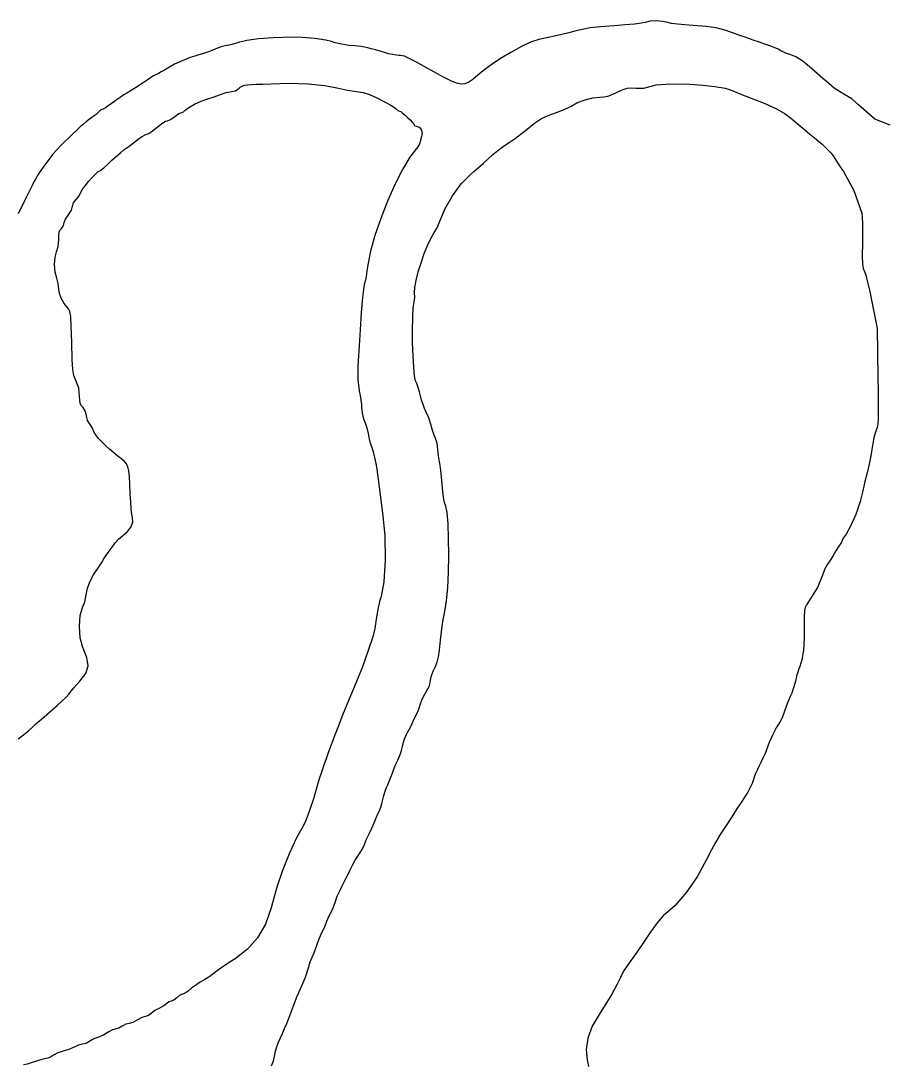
# Model space of a CAD drawing. Extents: x 2.6 to 36, y 0.8 to 49.1.
# Drawn here: x 11.67 to 18.58, y 23.02 to 31.37 of the extents above; entities that cross this region are included whole.
import ezdxf

# ---------------------------------------------------------------- set-up
doc = ezdxf.new("R2010")
doc.units = 0
doc.layers.get('0').update_dxf_attribs({"linetype": 'CONTINUOUS'})

msp = doc.modelspace()

# ---------------------------------------------------------------- linework, layer by layer
at = {"color": 0}
for p, q in [((16.2293, 31.3096), (16.1643, 31.2983)), ((16.3115, 31.3186), (16.2293, 31.3096)), ((16.4222, 31.3269), (16.3115, 31.3186)), ((16.5088, 31.3335), (16.4222, 31.3269)), ((16.5844, 31.3408), (16.5088, 31.3335)), ((16.6408, 31.3479), (16.5844, 31.3408)), ((16.6701, 31.3539), (16.6408, 31.3479)), ((16.7089, 31.3635), (16.6701, 31.3539)), ((16.7568, 31.3661), (16.7089, 31.3635)), ((16.8068, 31.3622), (16.7568, 31.3661)), ((16.8514, 31.3517), (16.8068, 31.3622)), ((16.8806, 31.3453), (16.8514, 31.3517)), ((16.9281, 31.3387), (16.8806, 31.3453)), ((16.9875, 31.3331), (16.9281, 31.3387)), ((17.0521, 31.3289), (16.9875, 31.3331)), ((17.1564, 31.3222), (17.0521, 31.3289)), ((17.2364, 31.3106), (17.1564, 31.3222)), ((17.3181, 31.2882), (17.2364, 31.3106)), ((13.5745, 31.2228), (13.4823, 31.2103)), ((13.6942, 31.2314), (13.5745, 31.2228)), ((13.8445, 31.2365), (13.6942, 31.2314)), ((13.9242, 31.2333), (13.8445, 31.2365)), ((14.0256, 31.2239), (13.9242, 31.2333)), ((14.1151, 31.2121), (14.0256, 31.2239)), ((15.8936, 31.2338), (15.8179, 31.2172)), ((15.945, 31.2439), (15.8936, 31.2338)), ((16.0021, 31.2567), (15.945, 31.2439)), ((16.0579, 31.2703), (16.0021, 31.2567)), ((16.1056, 31.2832), (16.0579, 31.2703)), ((16.1643, 31.2983), (16.1056, 31.2832)), ((17.4278, 31.25), (17.3181, 31.2882)), ((17.4779, 31.2321), (17.4278, 31.25)), ((17.5324, 31.2129), (17.4779, 31.2321)), ((13.228, 31.1399), (13.1755, 31.1178)), ((13.2748, 31.1589), (13.228, 31.1399)), ((13.3094, 31.1667), (13.2748, 31.1589)), ((13.3257, 31.1687), (13.3094, 31.1667)), ((13.351, 31.1746), (13.3257, 31.1687)), ((13.3818, 31.1831), (13.351, 31.1746)), ((13.4148, 31.1935), (13.3818, 31.1831)), ((13.4823, 31.2103), (13.4148, 31.1935)), ((14.1596, 31.2014), (14.1151, 31.2121)), ((14.1881, 31.1903), (14.1596, 31.2014)), ((14.239, 31.1789), (14.1881, 31.1903)), ((14.2978, 31.1701), (14.239, 31.1789)), ((14.3496, 31.1667), (14.2978, 31.1701)), ((14.3979, 31.1621), (14.3496, 31.1667)), ((14.4504, 31.1508), (14.3979, 31.1621)), ((14.4779, 31.1429), (14.4504, 31.1508)), ((14.5122, 31.1331), (14.4779, 31.1429)), ((15.6803, 31.1618), (15.5944, 31.1133)), ((15.7508, 31.1949), (15.6803, 31.1618)), ((15.8179, 31.2172), (15.7508, 31.1949)), ((17.5844, 31.1951), (17.5324, 31.2129)), ((17.6278, 31.1806), (17.5844, 31.1951)), ((17.6654, 31.1675), (17.6278, 31.1806)), ((17.7021, 31.1531), (17.6654, 31.1675)), ((17.7336, 31.139), (17.7021, 31.1531)), ((17.7558, 31.1272), (17.7336, 31.139)), ((12.9833, 31.055), (12.9029, 31.0197)), ((13.0291, 31.0718), (12.9833, 31.055)), ((13.0663, 31.0846), (13.0291, 31.0718)), ((13.098, 31.0943), (13.0663, 31.0846)), ((13.1278, 31.1022), (13.098, 31.0943)), ((13.1755, 31.1178), (13.1278, 31.1022)), ((14.5488, 31.1224), (14.5122, 31.1331)), ((14.5833, 31.1122), (14.5488, 31.1224)), ((14.6165, 31.1035), (14.5833, 31.1122)), ((14.6499, 31.0961), (14.6165, 31.1035)), ((14.679, 31.0911), (14.6499, 31.0961)), ((14.7004, 31.0892), (14.679, 31.0911)), ((14.7147, 31.0889), (14.7004, 31.0892)), ((14.7282, 31.0872), (14.7147, 31.0889)), ((14.744, 31.0825), (14.7282, 31.0872)), ((14.7658, 31.0732), (14.744, 31.0825)), ((14.7968, 31.0576), (14.7658, 31.0732)), ((14.8404, 31.0343), (14.7968, 31.0576)), ((15.5131, 31.0638), (15.4458, 31.0196)), ((15.5944, 31.1133), (15.5131, 31.0638)), ((17.7949, 31.1076), (17.7558, 31.1272)), ((17.8336, 31.0947), (17.7949, 31.1076)), ((17.8757, 31.0775), (17.8336, 31.0947)), ((17.9321, 31.0406), (17.8757, 31.0775)), ((12.8226, 30.9728), (12.7982, 30.9575)), ((12.9029, 31.0197), (12.8226, 30.9728)), ((14.9, 31.0015), (14.8404, 31.0343)), ((14.979, 30.9578), (14.9, 31.0015)), ((15.3869, 30.9765), (15.3306, 30.9308)), ((15.4458, 31.0196), (15.3869, 30.9765)), ((18.0038, 30.9832), (17.9321, 31.0406)), ((18.0915, 30.9044), (18.0038, 30.9832)), ((12.6853, 30.8903), (12.6446, 30.8636)), ((12.7129, 30.9103), (12.6853, 30.8903)), ((12.7365, 30.9265), (12.7129, 30.9103)), ((12.7521, 30.9333), (12.7365, 30.9265)), ((12.7607, 30.9365), (12.7521, 30.9333)), ((12.7768, 30.945), (12.7607, 30.9365)), ((12.7982, 30.9575), (12.7768, 30.945)), ((15.0553, 30.9158), (14.979, 30.9578)), ((15.1144, 30.8856), (15.0553, 30.9158)), ((15.2907, 30.8978), (15.2579, 30.8746)), ((15.3306, 30.9308), (15.2907, 30.8978)), ((18.1374, 30.8639), (18.0915, 30.9044)), ((12.5907, 30.8299), (12.523, 30.7889)), ((12.6446, 30.8636), (12.5907, 30.8299)), ((13.3585, 30.8), (13.393, 30.8067)), ((13.393, 30.8067), (13.4212, 30.8268)), ((13.4212, 30.8268), (13.4298, 30.8351)), ((13.4298, 30.8351), (13.439, 30.8418)), ((13.439, 30.8418), (13.4507, 30.8468)), ((13.4507, 30.8468), (13.4666, 30.8507)), ((13.4666, 30.8507), (13.4887, 30.8536)), ((13.4887, 30.8536), (13.5186, 30.8561)), ((13.5186, 30.8561), (13.5582, 30.8583)), ((13.5582, 30.8583), (13.6093, 30.8607)), ((13.6093, 30.8607), (13.8139, 30.8664)), ((13.8139, 30.8664), (13.9758, 30.8631)), ((13.9758, 30.8631), (14.1064, 30.8501)), ((14.1064, 30.8501), (14.2167, 30.8268)), ((14.2167, 30.8268), (14.2865, 30.8117)), ((14.2865, 30.8117), (14.3611, 30.801)), ((15.1601, 30.8665), (15.1144, 30.8856)), ((15.1967, 30.8586), (15.1601, 30.8665)), ((15.2278, 30.8614), (15.1967, 30.8586)), ((15.2579, 30.8746), (15.2278, 30.8614)), ((16.4464, 30.7951), (16.4924, 30.8165)), ((16.4924, 30.8165), (16.5256, 30.8276)), ((16.5256, 30.8276), (16.5565, 30.8308)), ((16.5565, 30.8308), (16.5956, 30.8283)), ((16.5956, 30.8283), (16.6578, 30.8275)), ((16.6578, 30.8275), (16.7067, 30.8406)), ((16.7067, 30.8406), (16.7579, 30.8532)), ((16.7579, 30.8532), (16.8339, 30.8604)), ((16.8339, 30.8604), (16.9268, 30.8624)), ((16.9268, 30.8624), (17.0285, 30.8596)), ((17.0285, 30.8596), (17.1312, 30.8524)), ((17.1312, 30.8524), (17.2269, 30.8411)), ((17.2269, 30.8411), (17.3079, 30.8264)), ((17.3079, 30.8264), (17.3663, 30.8083)), ((17.3663, 30.8083), (17.4214, 30.7853)), ((18.1817, 30.8289), (18.1374, 30.8639)), ((18.2226, 30.8007), (18.1817, 30.8289)), ((12.4361, 30.7311), (12.4045, 30.7083)), ((12.469, 30.7538), (12.4361, 30.7311)), ((12.4993, 30.774), (12.469, 30.7538)), ((12.523, 30.7889), (12.4993, 30.774)), ((13.0639, 30.699), (13.1181, 30.7235)), ((13.1181, 30.7235), (13.1697, 30.7411)), ((13.1697, 30.7411), (13.2215, 30.7576)), ((13.2215, 30.7576), (13.2718, 30.7776)), ((13.2718, 30.7776), (13.3175, 30.7935)), ((13.3175, 30.7935), (13.3585, 30.8)), ((14.3611, 30.801), (14.4122, 30.7929)), ((14.4122, 30.7929), (14.4629, 30.7778)), ((14.4629, 30.7778), (14.5168, 30.754)), ((14.5168, 30.754), (14.5778, 30.7206)), ((14.5778, 30.7206), (14.5996, 30.7089)), ((16.1288, 30.7121), (16.1892, 30.7346)), ((16.1892, 30.7346), (16.2511, 30.7499)), ((16.2511, 30.7499), (16.3064, 30.7556)), ((16.3064, 30.7556), (16.3383, 30.7575)), ((16.3383, 30.7575), (16.3697, 30.7642)), ((16.3697, 30.7642), (16.4046, 30.7762)), ((16.4046, 30.7762), (16.4464, 30.7951)), ((17.4214, 30.7853), (17.4833, 30.7611)), ((17.4833, 30.7611), (17.6212, 30.7074)), ((18.259, 30.7804), (18.2226, 30.8007)), ((18.3233, 30.7415), (18.259, 30.7804)), ((18.3767, 30.6931), (18.3233, 30.7415)), ((12.2987, 30.6374), (12.2766, 30.6172)), ((12.3121, 30.6503), (12.2987, 30.6374)), ((12.3231, 30.6556), (12.3121, 30.6503)), ((12.3324, 30.6597), (12.3231, 30.6556)), ((12.3508, 30.6711), (12.3324, 30.6597)), ((12.3757, 30.6879), (12.3508, 30.6711)), ((12.4045, 30.7083), (12.3757, 30.6879)), ((12.9613, 30.6333), (12.9752, 30.6385)), ((12.9752, 30.6385), (12.9896, 30.6508)), ((12.9896, 30.6508), (13.0176, 30.6732)), ((13.0176, 30.6732), (13.0639, 30.699)), ((14.5996, 30.7089), (14.6286, 30.6949)), ((14.6286, 30.6949), (14.6569, 30.6786)), ((14.6569, 30.6786), (14.6772, 30.6618)), ((14.6772, 30.6618), (14.691, 30.6496)), ((14.691, 30.6496), (14.7042, 30.6443)), ((14.7042, 30.6443), (14.7135, 30.6401)), ((14.7135, 30.6401), (14.7289, 30.6288)), ((15.9611, 30.6336), (15.9943, 30.6456)), ((15.9943, 30.6456), (16.0275, 30.6592)), ((16.0275, 30.6592), (16.0565, 30.6728)), ((16.0565, 30.6728), (16.0778, 30.6847)), ((16.0778, 30.6847), (16.1288, 30.7121)), ((17.6212, 30.7074), (17.7194, 30.6635)), ((17.7194, 30.6635), (17.7901, 30.6231)), ((18.5056, 30.5797), (18.3767, 30.6931)), ((12.2007, 30.5614), (12.1746, 30.5394)), ((12.225, 30.5806), (12.2007, 30.5614)), ((12.2446, 30.5943), (12.225, 30.5806)), ((12.2766, 30.6172), (12.2446, 30.5943)), ((12.8101, 30.5494), (12.8327, 30.5628)), ((12.8327, 30.5628), (12.8474, 30.5667)), ((12.8474, 30.5667), (12.8711, 30.5765)), ((12.8711, 30.5765), (12.9055, 30.6)), ((12.9055, 30.6), (12.9392, 30.6236)), ((12.9392, 30.6236), (12.9613, 30.6333)), ((14.7289, 30.6288), (14.7481, 30.6126)), ((14.7481, 30.6126), (14.7689, 30.5936)), ((14.7689, 30.5936), (14.7888, 30.574)), ((14.7888, 30.574), (14.8058, 30.5558)), ((14.8058, 30.5558), (14.8176, 30.5414)), ((15.7844, 30.5474), (15.8389, 30.5839)), ((15.8389, 30.5839), (15.8919, 30.6092)), ((15.8919, 30.6092), (15.9611, 30.6336)), ((17.7901, 30.6231), (17.8463, 30.5799)), ((17.8463, 30.5799), (17.8835, 30.5478)), ((18.6301, 30.5319), (18.5056, 30.5797)), ((12.1232, 30.4919), (12.0911, 30.4619)), ((12.15, 30.5171), (12.1232, 30.4919)), ((12.1746, 30.5394), (12.15, 30.5171)), ((12.6974, 30.4646), (12.7286, 30.4861)), ((12.7286, 30.4861), (12.7764, 30.5246)), ((12.7764, 30.5246), (12.8101, 30.5494)), ((14.8176, 30.5414), (14.8222, 30.5324)), ((14.8222, 30.5324), (14.8265, 30.5253)), ((14.8265, 30.5253), (14.8371, 30.5222)), ((14.8371, 30.5222), (14.8603, 30.515)), ((14.8603, 30.515), (14.8767, 30.496)), ((14.8767, 30.496), (14.8839, 30.4697)), ((14.8839, 30.4697), (14.8799, 30.4404)), ((15.666, 30.4542), (15.7111, 30.4896)), ((15.7111, 30.4896), (15.7844, 30.5474)), ((17.8835, 30.5478), (17.9317, 30.5067)), ((17.9317, 30.5067), (17.9847, 30.4624)), ((12.0278, 30.4028), (11.997, 30.3724)), ((12.0581, 30.431), (12.0278, 30.4028)), ((12.0911, 30.4619), (12.0581, 30.431)), ((12.5517, 30.3711), (12.5752, 30.389)), ((12.5752, 30.389), (12.5996, 30.4083)), ((12.5996, 30.4083), (12.6234, 30.4267)), ((12.6234, 30.4267), (12.6455, 30.4417)), ((12.6455, 30.4417), (12.6633, 30.4519)), ((12.6633, 30.4519), (12.6745, 30.4556)), ((12.6745, 30.4556), (12.6974, 30.4646)), ((14.8667, 30.3888), (14.8586, 30.3696)), ((14.8706, 30.4103), (14.8667, 30.3888)), ((14.8799, 30.4404), (14.8706, 30.4103)), ((15.5526, 30.3739), (15.5815, 30.3925)), ((15.5815, 30.3925), (15.621, 30.4206)), ((15.621, 30.4206), (15.666, 30.4542)), ((17.9847, 30.4624), (18.0364, 30.4196)), ((18.0364, 30.4196), (18.0839, 30.379)), ((11.9627, 30.3353), (11.929, 30.2964)), ((11.997, 30.3724), (11.9627, 30.3353)), ((12.4404, 30.2842), (12.4743, 30.3138)), ((12.4743, 30.3138), (12.5013, 30.3361)), ((12.5013, 30.3361), (12.5177, 30.3478)), ((12.5177, 30.3478), (12.5316, 30.3567)), ((12.5316, 30.3567), (12.5517, 30.3711)), ((14.8396, 30.345), (14.7862, 30.2758)), ((14.8586, 30.3696), (14.8396, 30.345)), ((15.4507, 30.2969), (15.4897, 30.3289)), ((15.4897, 30.3289), (15.5253, 30.3557)), ((15.5253, 30.3557), (15.5526, 30.3739)), ((18.0839, 30.379), (18.1256, 30.3403)), ((18.1256, 30.3403), (18.1568, 30.3079)), ((18.1568, 30.3079), (18.1733, 30.2863)), ((11.9, 30.2601), (11.8655, 30.214)), ((11.929, 30.2964), (11.9, 30.2601)), ((12.3679, 30.2181), (12.4035, 30.2506)), ((12.4035, 30.2506), (12.4404, 30.2842)), ((14.7862, 30.2758), (14.7276, 30.1775)), ((15.3351, 30.1935), (15.3746, 30.2287)), ((15.3746, 30.2287), (15.4126, 30.2633)), ((15.4126, 30.2633), (15.4507, 30.2969)), ((18.1733, 30.2863), (18.1856, 30.2651)), ((18.1856, 30.2651), (18.205, 30.2346)), ((18.205, 30.2346), (18.229, 30.1985)), ((11.8167, 30.1425), (11.7906, 30.1)), ((11.8397, 30.1776), (11.8167, 30.1425)), ((11.8655, 30.214), (11.8397, 30.1776)), ((12.2449, 30.1131), (12.2715, 30.1406)), ((12.2715, 30.1406), (12.2933, 30.1596)), ((12.2933, 30.1596), (12.3076, 30.1667)), ((12.3076, 30.1667), (12.3168, 30.1733)), ((12.3168, 30.1733), (12.3381, 30.1914)), ((12.3381, 30.1914), (12.3679, 30.2181)), ((14.7276, 30.1775), (14.6671, 30.0576)), ((15.1971, 30.0629), (15.271, 30.1378)), ((15.271, 30.1378), (15.299, 30.1618)), ((15.299, 30.1618), (15.3351, 30.1935)), ((18.229, 30.1985), (18.255, 30.1611)), ((18.255, 30.1611), (18.3397, 30.0076)), ((11.7816, 30.0832), (11.7649, 30.0499)), ((11.7906, 30.1), (11.7816, 30.0832)), ((12.1894, 30.0471), (12.2166, 30.0808)), ((12.2166, 30.0808), (12.2449, 30.1131)), ((14.6671, 30.0576), (14.6078, 29.9243)), ((15.1272, 29.9674), (15.1971, 30.0629)), ((11.7425, 30.0049), (11.7172, 29.9528)), ((11.7649, 30.0499), (11.7425, 30.0049)), ((12.1362, 29.9586), (12.1444, 29.9724)), ((12.1444, 29.9724), (12.1504, 29.9893)), ((12.1504, 29.9893), (12.1663, 30.0154)), ((12.1663, 30.0154), (12.1894, 30.0471)), ((18.3397, 30.0076), (18.4019, 29.8278)), ((11.7172, 29.9528), (11.6538, 29.8222)), ((12.0889, 29.8825), (12.0966, 29.9111)), ((12.0966, 29.9111), (12.1166, 29.9379)), ((12.1166, 29.9379), (12.1362, 29.9586)), ((14.6078, 29.9243), (14.5532, 29.7854)), ((15.0671, 29.8601), (15.1272, 29.9674)), ((12.032, 29.7807), (12.0555, 29.815)), ((12.0555, 29.815), (12.0794, 29.8506)), ((12.0794, 29.8506), (12.0889, 29.8825)), ((15.0222, 29.75), (15.0671, 29.8601)), ((18.4019, 29.8278), (18.406, 29.7954)), ((11.9999, 29.7056), (12.0156, 29.7274)), ((12.0156, 29.7274), (12.0222, 29.7514)), ((12.0222, 29.7514), (12.032, 29.7807)), ((14.5532, 29.7854), (14.5064, 29.6489)), ((15.0046, 29.7089), (15.0222, 29.75)), ((18.406, 29.7954), (18.4085, 29.7407)), ((18.4085, 29.7407), (18.4092, 29.6697)), ((11.9777, 29.6178), (11.9786, 29.6518)), ((11.9786, 29.6518), (11.9822, 29.6758)), ((11.9822, 29.6758), (11.989, 29.6928)), ((11.989, 29.6928), (11.9999, 29.7056)), ((14.5064, 29.6489), (14.4708, 29.5225)), ((14.9569, 29.6308), (14.9824, 29.6722)), ((14.9824, 29.6722), (15.0046, 29.7089)), ((18.4092, 29.6697), (18.4081, 29.5889)), ((11.961, 29.5182), (11.9728, 29.5603)), ((11.9728, 29.5603), (11.9777, 29.6178)), ((14.9021, 29.5047), (14.9296, 29.5732)), ((14.9296, 29.5732), (14.9569, 29.6308)), ((18.4081, 29.5889), (18.406, 29.4851)), ((11.9449, 29.4167), (11.9489, 29.4751)), ((11.9489, 29.4751), (11.961, 29.5182)), ((14.4708, 29.5225), (14.4499, 29.414)), ((14.8761, 29.431), (14.9021, 29.5047)), ((18.406, 29.4851), (18.4072, 29.4218)), ((11.9489, 29.3562), (11.9449, 29.4167)), ((14.4499, 29.414), (14.4429, 29.3639)), ((14.8536, 29.3574), (14.8761, 29.431)), ((18.4072, 29.4218), (18.4125, 29.385)), ((18.4125, 29.385), (18.4226, 29.3611)), ((11.9611, 29.3072), (11.9489, 29.3562)), ((11.9728, 29.2653), (11.9611, 29.3072)), ((14.4364, 29.3212), (14.431, 29.291)), ((14.4429, 29.3639), (14.4364, 29.3212)), ((14.8362, 29.2893), (14.8536, 29.3574)), ((18.4226, 29.3611), (18.4335, 29.3315)), ((18.4335, 29.3315), (18.4485, 29.2756)), ((11.9778, 29.2204), (11.9728, 29.2653)), ((11.9826, 29.185), (11.9778, 29.2204)), ((14.4179, 29.2368), (14.4072, 29.1515)), ((14.4275, 29.2774), (14.4179, 29.2368)), ((14.431, 29.291), (14.4275, 29.2774)), ((14.8247, 29.1922), (14.8261, 29.2325)), ((14.8261, 29.2325), (14.8362, 29.2893)), ((18.4485, 29.2756), (18.4658, 29.2013)), ((11.9973, 29.1469), (11.9826, 29.185)), ((12.022, 29.1057), (11.9973, 29.1469)), ((14.4072, 29.1515), (14.3968, 29.0335)), ((14.8204, 29.1167), (14.8256, 29.1526)), ((14.8256, 29.1526), (14.8247, 29.1922)), ((18.4658, 29.2013), (18.4833, 29.1167)), ((12.0569, 29.0611), (12.022, 29.1057)), ((12.067, 29.041), (12.0569, 29.0611)), ((14.8093, 28.9915), (14.8135, 29.0687)), ((14.8135, 29.0687), (14.8204, 29.1167)), ((18.4833, 29.1167), (18.5246, 28.9056)), ((12.0736, 28.9994), (12.067, 29.041)), ((12.078, 28.9221), (12.0736, 28.9994)), ((14.3968, 29.0335), (14.3879, 28.8944)), ((14.8079, 28.8951), (14.8093, 28.9915)), ((12.0817, 28.7944), (12.078, 28.9221)), ((14.3879, 28.8944), (14.3832, 28.8089)), ((14.8089, 28.7901), (14.8079, 28.8951)), ((18.5246, 28.9056), (18.5306, 28.5164)), ((14.3832, 28.8089), (14.3785, 28.7236)), ((12.0854, 28.6565), (12.0817, 28.7944)), ((14.3785, 28.7236), (14.374, 28.6487)), ((14.8119, 28.6865), (14.8089, 28.7901)), ((12.0904, 28.5761), (12.0854, 28.6565)), ((14.374, 28.6487), (14.3707, 28.5938)), ((14.8172, 28.5946), (14.8119, 28.6865)), ((12.0997, 28.5285), (12.0904, 28.5761)), ((14.3707, 28.5938), (14.3697, 28.4965)), ((14.8243, 28.5247), (14.8172, 28.5946)), ((12.1157, 28.4889), (12.0997, 28.5285)), ((12.1375, 28.4274), (12.1157, 28.4889)), ((14.3697, 28.4965), (14.3821, 28.4065)), ((14.8329, 28.4871), (14.8243, 28.5247)), ((14.8433, 28.4636), (14.8329, 28.4871)), ((18.5306, 28.5164), (18.5322, 28.399)), ((12.1443, 28.3644), (12.1375, 28.4274)), ((14.3821, 28.4065), (14.3889, 28.369)), ((14.8542, 28.4326), (14.8433, 28.4636)), ((14.8644, 28.3985), (14.8542, 28.4326)), ((14.8726, 28.3647), (14.8644, 28.3985)), ((18.5322, 28.399), (18.5332, 28.3069)), ((12.1455, 28.3314), (12.1443, 28.3644)), ((12.1497, 28.3075), (12.1455, 28.3314)), ((12.1582, 28.2889), (12.1497, 28.3075)), ((14.3889, 28.369), (14.3946, 28.3311)), ((14.3946, 28.3311), (14.3985, 28.2969)), ((14.881, 28.331), (14.8726, 28.3647)), ((14.8919, 28.2964), (14.881, 28.331)), ((18.5332, 28.3069), (18.5333, 28.2367)), ((12.1722, 28.2711), (12.1582, 28.2889)), ((12.1928, 28.2396), (12.1722, 28.2711)), ((12.2, 28.2049), (12.1928, 28.2396)), ((14.3985, 28.2969), (14.4, 28.2713)), ((14.4, 28.2713), (14.4021, 28.2467)), ((14.4021, 28.2467), (14.4081, 28.2153)), ((14.9039, 28.265), (14.8919, 28.2964)), ((14.9156, 28.2408), (14.9039, 28.265)), ((14.9379, 28.1908), (14.9156, 28.2408)), ((18.5333, 28.2367), (18.5325, 28.1847)), ((12.2074, 28.1693), (12.2, 28.2049)), ((12.2278, 28.1354), (12.2074, 28.1693)), ((12.2473, 28.1071), (12.2278, 28.1354)), ((14.4081, 28.2153), (14.4169, 28.1814)), ((14.4169, 28.1814), (14.4278, 28.1489)), ((14.4278, 28.1489), (14.4385, 28.1182)), ((14.9544, 28.1357), (14.9379, 28.1908)), ((14.9694, 28.0815), (14.9544, 28.1357)), ((18.5307, 28.1478), (18.5276, 28.1221)), ((18.5325, 28.1847), (18.5307, 28.1478)), ((12.2555, 28.0856), (12.2473, 28.1071)), ((12.2602, 28.0724), (12.2555, 28.0856)), ((12.2736, 28.0526), (12.2602, 28.0724)), ((12.294, 28.0278), (12.2736, 28.0526)), ((14.4385, 28.1182), (14.4474, 28.0888)), ((14.4474, 28.0888), (14.4533, 28.0642)), ((14.4533, 28.0642), (14.4556, 28.0478)), ((14.9889, 28.0335), (14.9694, 28.0815)), ((18.5092, 28.0678), (18.4997, 28.0307)), ((18.5179, 28.0912), (18.5092, 28.0678)), ((18.5235, 28.1044), (18.5179, 28.0912)), ((18.5276, 28.1221), (18.5235, 28.1044)), ((12.3201, 27.9996), (12.294, 28.0278)), ((12.3504, 27.9693), (12.3201, 27.9996)), ((12.3835, 27.9386), (12.3504, 27.9693)), ((14.4556, 28.0478), (14.4576, 28.0318)), ((14.4576, 28.0318), (14.4633, 28.0083)), ((14.4633, 28.0083), (14.4719, 27.9807)), ((14.4719, 27.9807), (14.4824, 27.9519)), ((15.0049, 27.9871), (14.9889, 28.0335)), ((15.0114, 27.9365), (15.0049, 27.9871)), ((18.4903, 27.985), (18.4822, 27.9358)), ((18.4997, 28.0307), (18.4903, 27.985)), ((12.4179, 27.9089), (12.3835, 27.9386)), ((12.4522, 27.8815), (12.4179, 27.9089)), ((14.4824, 27.9519), (14.4936, 27.9169)), ((14.4936, 27.9169), (14.5049, 27.8725)), ((15.0149, 27.886), (15.0114, 27.9365)), ((15.0228, 27.8389), (15.0149, 27.886)), ((18.4739, 27.8844), (18.464, 27.8321)), ((18.4822, 27.9358), (18.4739, 27.8844)), ((12.4824, 27.8589), (12.4522, 27.8815)), ((12.5048, 27.8399), (12.4824, 27.8589)), ((12.5207, 27.8208), (12.5048, 27.8399)), ((12.5315, 27.7974), (12.5207, 27.8208)), ((14.5049, 27.8725), (14.5144, 27.8242)), ((14.5144, 27.8242), (14.5214, 27.7778)), ((15.0278, 27.8111), (15.0228, 27.8389)), ((15.0336, 27.7683), (15.0278, 27.8111)), ((18.464, 27.8321), (18.4536, 27.7853)), ((12.5386, 27.7654), (12.5315, 27.7974)), ((12.5431, 27.7208), (12.5386, 27.7654)), ((12.5464, 27.6597), (12.5431, 27.7208)), ((14.5214, 27.7778), (14.5679, 27.4306)), ((15.0392, 27.7164), (15.0336, 27.7683)), ((15.0442, 27.6611), (15.0392, 27.7164)), ((18.4442, 27.75), (18.4256, 27.68)), ((18.4536, 27.7853), (18.4442, 27.75)), ((12.55, 27.5778), (12.5464, 27.6597)), ((15.0497, 27.6014), (15.0442, 27.6611)), ((18.4256, 27.68), (18.4108, 27.6056)), ((12.5534, 27.5167), (12.55, 27.5778)), ((15.0568, 27.551), (15.0497, 27.6014)), ((15.0651, 27.5111), (15.0568, 27.551)), ((18.4108, 27.6056), (18.3896, 27.5192)), ((12.5581, 27.4611), (12.5534, 27.5167)), ((15.0744, 27.4833), (15.0651, 27.5111)), ((15.0851, 27.4318), (15.0744, 27.4833)), ((18.3896, 27.5192), (18.354, 27.4172)), ((12.5632, 27.4172), (12.5581, 27.4611)), ((12.5682, 27.3911), (12.5632, 27.4172)), ((12.5703, 27.3557), (12.5682, 27.3911)), ((14.5679, 27.4306), (14.5858, 27.2478)), ((15.0926, 27.3411), (15.0851, 27.4318)), ((18.354, 27.4172), (18.3132, 27.3226)), ((12.5281, 27.28), (12.5564, 27.3178)), ((12.5564, 27.3178), (12.5703, 27.3557)), ((15.0967, 27.2235), (15.0926, 27.3411)), ((18.3132, 27.3226), (18.276, 27.2588)), ((12.4301, 27.1901), (12.4544, 27.2183)), ((12.4544, 27.2183), (12.4869, 27.2453)), ((12.4869, 27.2453), (12.5281, 27.28)), ((14.5858, 27.2478), (14.5893, 27.0511)), ((15.0974, 27.0908), (15.0967, 27.2235)), ((18.2538, 27.2275), (18.2444, 27.2078)), ((18.276, 27.2588), (18.2538, 27.2275)), ((12.3725, 27.1111), (12.4055, 27.155)), ((12.4055, 27.155), (12.4301, 27.1901)), ((18.2183, 27.1622), (18.194, 27.1265)), ((18.2368, 27.1897), (18.2183, 27.1622)), ((18.2444, 27.2078), (18.2368, 27.1897)), ((12.3215, 27.0333), (12.3414, 27.0676)), ((12.3414, 27.0676), (12.3725, 27.1111)), ((14.5893, 27.0511), (14.5793, 26.8768)), ((15.095, 26.9557), (15.0974, 27.0908)), ((18.1508, 27.0525), (18.1269, 27.0196)), ((18.1724, 27.0889), (18.1508, 27.0525)), ((18.194, 27.1265), (18.1724, 27.0889)), ((12.2577, 26.9386), (12.29, 26.9833)), ((12.29, 26.9833), (12.3073, 27.0072)), ((12.3073, 27.0072), (12.3215, 27.0333)), ((18.1054, 26.9808), (18.089, 26.9307)), ((18.1269, 27.0196), (18.1054, 26.9808)), ((12.2079, 26.8268), (12.2293, 26.884)), ((12.2293, 26.884), (12.2577, 26.9386)), ((15.0893, 26.8299), (15.095, 26.9557)), ((18.089, 26.9307), (18.0489, 26.8332)), ((12.1969, 26.7744), (12.2079, 26.8268)), ((14.5793, 26.8768), (14.5561, 26.7613)), ((15.0807, 26.7258), (15.0893, 26.8299)), ((18.0489, 26.8332), (17.9611, 26.6937)), ((12.1674, 26.671), (12.1855, 26.7175)), ((12.1855, 26.7175), (12.1969, 26.7744)), ((14.544, 26.7194), (14.5301, 26.655)), ((14.5561, 26.7613), (14.544, 26.7194)), ((15.0692, 26.6556), (15.0807, 26.7258)), ((12.1488, 26.6085), (12.1674, 26.671)), ((14.5301, 26.655), (14.5168, 26.5796)), ((15.0479, 26.5449), (15.0692, 26.6556)), ((17.9432, 26.6451), (17.9411, 26.601)), ((17.9494, 26.6726), (17.9432, 26.6451)), ((17.9611, 26.6937), (17.9494, 26.6726)), ((12.1425, 26.5203), (12.1488, 26.6085)), ((14.5168, 26.5796), (14.5064, 26.5049)), ((17.9411, 26.601), (17.9422, 26.5301)), ((12.1485, 26.4299), (12.1425, 26.5203)), ((14.5064, 26.5049), (14.4899, 26.4368)), ((15.0321, 26.4111), (15.0479, 26.5449)), ((17.9422, 26.5301), (17.9415, 26.424)), ((12.1669, 26.3607), (12.1485, 26.4299)), ((14.4899, 26.4368), (14.4544, 26.3279)), ((15.0247, 26.3311), (15.0321, 26.4111)), ((17.9415, 26.424), (17.9347, 26.3289)), ((12.203, 26.2726), (12.1669, 26.3607)), ((14.4544, 26.3279), (14.4072, 26.1979)), ((15.0165, 26.2761), (15.0247, 26.3311)), ((17.9347, 26.3289), (17.9226, 26.2522)), ((12.2122, 26.2044), (12.203, 26.2726)), ((14.9878, 26.1946), (15.005, 26.2344)), ((15.005, 26.2344), (15.0165, 26.2761)), ((17.9226, 26.2522), (17.906, 26.201)), ((12.1466, 26.0826), (12.1936, 26.1449)), ((12.1936, 26.1449), (12.2122, 26.2044)), ((14.4072, 26.1979), (14.3549, 26.0667)), ((14.9581, 26.1185), (14.965, 26.1406)), ((14.965, 26.1406), (14.9753, 26.1669)), ((14.9753, 26.1669), (14.9878, 26.1946)), ((17.8897, 26.1558), (17.8811, 26.1244)), ((17.8985, 26.1826), (17.8897, 26.1558)), ((17.906, 26.201), (17.8985, 26.1826)), ((12.099, 26.0287), (12.1234, 26.0568)), ((12.1234, 26.0568), (12.1466, 26.0826)), ((14.3549, 26.0667), (14.2986, 25.9321)), ((14.906, 25.9778), (14.9425, 26.046)), ((14.9425, 26.046), (14.9556, 26.1036)), ((14.9556, 26.1036), (14.9581, 26.1185)), ((17.865, 26.0572), (17.8539, 26.0207)), ((17.8735, 26.0917), (17.865, 26.0572)), ((17.8811, 26.1244), (17.8735, 26.0917)), ((12.0359, 25.9553), (12.0578, 25.9794)), ((12.0578, 25.9794), (12.0761, 26.0019)), ((12.0761, 26.0019), (12.099, 26.0287)), ((14.8851, 25.9389), (14.906, 25.9778)), ((17.8417, 25.9867), (17.8296, 25.9593)), ((17.8539, 26.0207), (17.8417, 25.9867)), ((11.9246, 25.8529), (11.965, 25.8879)), ((11.965, 25.8879), (12.0035, 25.9233)), ((12.0035, 25.9233), (12.0359, 25.9553)), ((14.2986, 25.9321), (14.249, 25.8117)), ((14.8589, 25.8594), (14.8719, 25.9)), ((14.8719, 25.9), (14.8851, 25.9389)), ((17.8047, 25.9022), (17.7838, 25.8419)), ((17.8296, 25.9593), (17.8047, 25.9022)), ((11.8385, 25.7787), (11.8823, 25.8171)), ((11.8823, 25.8171), (11.9246, 25.8529)), ((14.249, 25.8117), (14.2096, 25.7132)), ((14.8185, 25.7772), (14.8388, 25.8167)), ((14.8388, 25.8167), (14.8589, 25.8594)), ((17.7838, 25.8419), (17.765, 25.7901)), ((11.7356, 25.6857), (11.7669, 25.7135)), ((11.7669, 25.7135), (11.7982, 25.7428)), ((11.7982, 25.7428), (11.8385, 25.7787)), ((14.2096, 25.7132), (14.1833, 25.6444)), ((14.7711, 25.6779), (14.7917, 25.7136)), ((14.7917, 25.7136), (14.8051, 25.7446)), ((14.8051, 25.7446), (14.8185, 25.7772)), ((17.7196, 25.7133), (17.6897, 25.656)), ((17.7454, 25.7536), (17.7196, 25.7133)), ((17.765, 25.7901), (17.7454, 25.7536)), ((11.6526, 25.6211), (11.6958, 25.6536)), ((11.6958, 25.6536), (11.7356, 25.6857)), ((14.1833, 25.6444), (14.1697, 25.6076)), ((14.7475, 25.6275), (14.7596, 25.6567)), ((14.7596, 25.6567), (14.7711, 25.6779)), ((17.6897, 25.656), (17.661, 25.5924)), ((14.1525, 25.5608), (14.1339, 25.51)), ((14.1697, 25.6076), (14.1525, 25.5608)), ((14.7188, 25.5283), (14.7274, 25.5611)), ((14.7274, 25.5611), (14.7364, 25.5944)), ((14.7364, 25.5944), (14.7475, 25.6275)), ((17.661, 25.5924), (17.6386, 25.5333)), ((14.116, 25.4611), (14.0981, 25.4106)), ((14.1339, 25.51), (14.116, 25.4611)), ((14.6894, 25.45), (14.6986, 25.469)), ((14.6986, 25.469), (14.7088, 25.4964)), ((14.7088, 25.4964), (14.7188, 25.5283)), ((17.6139, 25.4706), (17.5981, 25.4363)), ((17.6281, 25.5043), (17.6139, 25.4706)), ((17.6386, 25.5333), (17.6281, 25.5043)), ((14.0981, 25.4106), (14.0794, 25.3549)), ((14.6499, 25.3556), (14.6694, 25.4085)), ((14.6694, 25.4085), (14.6894, 25.45)), ((17.5824, 25.4056), (17.5672, 25.3757)), ((17.5981, 25.4363), (17.5824, 25.4056)), ((14.0624, 25.3011), (14.0489, 25.2556)), ((14.0794, 25.3549), (14.0624, 25.3011)), ((14.6094, 25.2531), (14.6299, 25.3003)), ((14.6299, 25.3003), (14.6499, 25.3556)), ((17.541, 25.3136), (17.5331, 25.2889)), ((17.5529, 25.3438), (17.541, 25.3136)), ((17.5672, 25.3757), (17.5529, 25.3438)), ((14.0489, 25.2556), (14.0175, 25.15)), ((14.5897, 25.2017), (14.6, 25.2311)), ((14.6, 25.2311), (14.6094, 25.2531)), ((17.5089, 25.2307), (17.49, 25.1953)), ((17.524, 25.2633), (17.5089, 25.2307)), ((17.5331, 25.2889), (17.524, 25.2633)), ((14.0175, 25.15), (13.9839, 25.0488)), ((14.5631, 25.1044), (14.5714, 25.1364)), ((14.5714, 25.1364), (14.5797, 25.1689)), ((14.5797, 25.1689), (14.5897, 25.2017)), ((17.4693, 25.1611), (17.4422, 25.12)), ((17.49, 25.1953), (17.4693, 25.1611)), ((13.9839, 25.0488), (13.9536, 24.9675)), ((14.534, 25.0268), (14.5432, 25.0461)), ((14.5432, 25.0461), (14.5533, 25.0732)), ((14.5533, 25.0732), (14.5631, 25.1044)), ((17.4065, 25.0654), (17.3667, 25.0046)), ((17.4422, 25.12), (17.4065, 25.0654)), ((13.9536, 24.9675), (13.9321, 24.9214)), ((14.5, 24.9492), (14.5158, 24.9899)), ((14.5158, 24.9899), (14.534, 25.0268)), ((17.3667, 25.0046), (17.3274, 24.9444)), ((13.9321, 24.9214), (13.8798, 24.8281)), ((14.4608, 24.8611), (14.4826, 24.9053)), ((14.4826, 24.9053), (14.5, 24.9492)), ((17.3274, 24.9444), (17.269, 24.8549)), ((13.8798, 24.8281), (13.821, 24.7015)), ((14.4225, 24.7747), (14.4392, 24.8175)), ((14.4392, 24.8175), (14.4608, 24.8611)), ((17.269, 24.8549), (17.231, 24.7925)), ((14.3838, 24.7025), (14.4056, 24.7363)), ((14.4056, 24.7363), (14.4225, 24.7747)), ((17.1993, 24.734), (17.1607, 24.6557)), ((17.231, 24.7925), (17.1993, 24.734)), ((13.821, 24.7015), (13.7667, 24.5674)), ((14.3285, 24.6101), (14.3504, 24.6501)), ((14.3504, 24.6501), (14.3697, 24.6825)), ((14.3697, 24.6825), (14.3838, 24.7025)), ((17.1607, 24.6557), (17.0847, 24.5172)), ((13.7667, 24.5674), (13.7281, 24.4513)), ((14.2839, 24.5218), (14.3063, 24.5667)), ((14.3063, 24.5667), (14.3285, 24.6101)), ((14.2424, 24.4389), (14.2618, 24.4775)), ((14.2618, 24.4775), (14.2839, 24.5218)), ((17.0847, 24.5172), (16.9997, 24.3931)), ((13.7155, 24.4056), (13.7018, 24.3558)), ((13.7281, 24.4513), (13.7155, 24.4056)), ((14.2058, 24.3611), (14.2282, 24.4111)), ((14.2282, 24.4111), (14.2424, 24.4389)), ((16.9997, 24.3931), (16.9085, 24.2872)), ((13.6886, 24.3083), (13.6776, 24.2687)), ((13.7018, 24.3558), (13.6886, 24.3083)), ((14.1736, 24.2678), (14.1888, 24.3113)), ((14.1888, 24.3113), (14.2058, 24.3611)), ((13.6776, 24.2687), (13.631, 24.1388)), ((14.1381, 24.2007), (14.156, 24.2335)), ((14.156, 24.2335), (14.1736, 24.2678)), ((16.9085, 24.2872), (16.8142, 24.2036)), ((13.631, 24.1388), (13.5684, 24.0292)), ((14.1053, 24.1167), (14.1225, 24.1611)), ((14.1225, 24.1611), (14.1381, 24.2007)), ((16.7656, 24.1481), (16.7307, 24.1011)), ((16.7946, 24.1839), (16.7656, 24.1481)), ((16.8142, 24.2036), (16.7946, 24.1839)), ((14.0601, 24.0217), (14.0835, 24.0722)), ((14.0835, 24.0722), (14.1053, 24.1167)), ((16.6939, 24.0481), (16.6553, 23.991)), ((16.7307, 24.1011), (16.6939, 24.0481)), ((13.5684, 24.0292), (13.488, 23.9375)), ((14.0218, 23.9092), (14.0396, 23.9624)), ((14.0396, 23.9624), (14.0601, 24.0217)), ((16.6553, 23.991), (16.6149, 23.9324)), ((13.488, 23.9375), (13.388, 23.8611)), ((14.0056, 23.8735), (14.0218, 23.9092)), ((16.5776, 23.8793), (16.5483, 23.8386)), ((16.6149, 23.9324), (16.5776, 23.8793)), ((13.3057, 23.8081), (13.2752, 23.7871)), ((13.3414, 23.8315), (13.3057, 23.8081)), ((13.388, 23.8611), (13.3414, 23.8315)), ((13.9725, 23.7796), (13.9896, 23.8362)), ((13.9896, 23.8362), (14.0056, 23.8735)), ((16.5244, 23.8044), (16.5019, 23.7689)), ((16.5483, 23.8386), (16.5244, 23.8044)), ((13.1744, 23.7108), (13.1475, 23.6958)), ((13.1889, 23.7211), (13.1744, 23.7108)), ((13.1949, 23.7267), (13.1889, 23.7211)), ((13.2074, 23.7368), (13.1949, 23.7267)), ((13.2245, 23.75), (13.2074, 23.7368)), ((13.2444, 23.7647), (13.2245, 23.75)), ((13.2752, 23.7871), (13.2444, 23.7647)), ((13.9281, 23.6574), (13.9519, 23.7146)), ((13.9519, 23.7146), (13.9725, 23.7796)), ((16.4711, 23.7108), (16.445, 23.6569)), ((16.4833, 23.7364), (16.4711, 23.7108)), ((16.5019, 23.7689), (16.4833, 23.7364)), ((13.0402, 23.6264), (13.0138, 23.6028)), ((13.0731, 23.651), (13.0402, 23.6264)), ((13.1098, 23.6749), (13.0731, 23.651)), ((13.1475, 23.6958), (13.1098, 23.6749)), ((13.9086, 23.6167), (13.9281, 23.6574)), ((16.445, 23.6569), (16.4014, 23.579)), ((12.9222, 23.55), (12.8982, 23.5304)), ((12.9466, 23.5697), (12.9222, 23.55)), ((12.9686, 23.5778), (12.9466, 23.5697)), ((12.9902, 23.5851), (12.9686, 23.5778)), ((13.0138, 23.6028), (12.9902, 23.5851)), ((13.8555, 23.4854), (13.8856, 23.5621)), ((13.8856, 23.5621), (13.9086, 23.6167)), ((16.4014, 23.579), (16.35, 23.4935)), ((12.7835, 23.4665), (12.7457, 23.4461)), ((12.8194, 23.4856), (12.7835, 23.4665)), ((12.8432, 23.504), (12.8194, 23.4856)), ((12.8593, 23.5169), (12.8432, 23.504)), ((12.8772, 23.5222), (12.8593, 23.5169)), ((12.8982, 23.5304), (12.8772, 23.5222)), ((13.8149, 23.3778), (13.8555, 23.4854)), ((16.35, 23.4935), (16.3004, 23.4167)), ((12.6426, 23.3918), (12.6066, 23.3722)), ((12.672, 23.4), (12.6426, 23.3918)), ((12.6955, 23.4069), (12.672, 23.4)), ((12.7177, 23.4236), (12.6955, 23.4069)), ((12.7457, 23.4461), (12.7177, 23.4236)), ((13.8015, 23.3436), (13.8149, 23.3778)), ((16.3004, 23.4167), (16.2457, 23.321)), ((12.4087, 23.2921), (12.3742, 23.2729)), ((12.4359, 23.3), (12.4087, 23.2921)), ((12.4595, 23.3065), (12.4359, 23.3)), ((12.4858, 23.3222), (12.4595, 23.3065)), ((12.5133, 23.3379), (12.4858, 23.3222)), ((12.5399, 23.3444), (12.5133, 23.3379)), ((12.57, 23.3526), (12.5399, 23.3444)), ((12.6066, 23.3722), (12.57, 23.3526)), ((13.7673, 23.2636), (13.7849, 23.3039)), ((13.7849, 23.3039), (13.8015, 23.3436)), ((16.2457, 23.321), (16.2108, 23.2253)), ((12.2587, 23.2206), (12.2264, 23.201)), ((12.295, 23.2349), (12.2587, 23.2206)), ((12.3344, 23.2506), (12.295, 23.2349)), ((12.3742, 23.2729), (12.3344, 23.2506)), ((13.7355, 23.1932), (13.7507, 23.2278)), ((13.7507, 23.2278), (13.7673, 23.2636)), ((16.2108, 23.2253), (16.1971, 23.1342)), ((12.0584, 23.1342), (12.0131, 23.1207)), ((12.0999, 23.1537), (12.0584, 23.1342)), ((12.136, 23.1707), (12.0999, 23.1537)), ((12.1679, 23.1778), (12.136, 23.1707)), ((12.1971, 23.1846), (12.1679, 23.1778)), ((12.2264, 23.201), (12.1971, 23.1846)), ((13.7115, 23.1222), (13.722, 23.1565)), ((13.722, 23.1565), (13.7355, 23.1932)), ((16.1971, 23.1342), (16.2056, 23.0519)), ((11.8233, 23.0497), (11.791, 23.0389)), ((11.8527, 23.0585), (11.8233, 23.0497)), ((11.8757, 23.0644), (11.8527, 23.0585)), ((11.8893, 23.0667), (11.8757, 23.0644)), ((11.9109, 23.0733), (11.8893, 23.0667)), ((11.9366, 23.089), (11.9109, 23.0733)), ((11.9708, 23.1076), (11.9366, 23.089)), ((12.0131, 23.1207), (11.9708, 23.1076)), ((13.6801, 23.0057), (13.6949, 23.0457)), ((13.6949, 23.0457), (13.7056, 23.0946)), ((13.7056, 23.0946), (13.7115, 23.1222)), ((16.2056, 23.0519), (16.2168, 23)), ((11.7242, 23.0193), (11.6955, 23.0133)), ((11.7573, 23.0281), (11.7242, 23.0193)), ((11.791, 23.0389), (11.7573, 23.0281))]:
    msp.add_line(p, q, dxfattribs=at)

doc.saveas('drawing.dxf')
